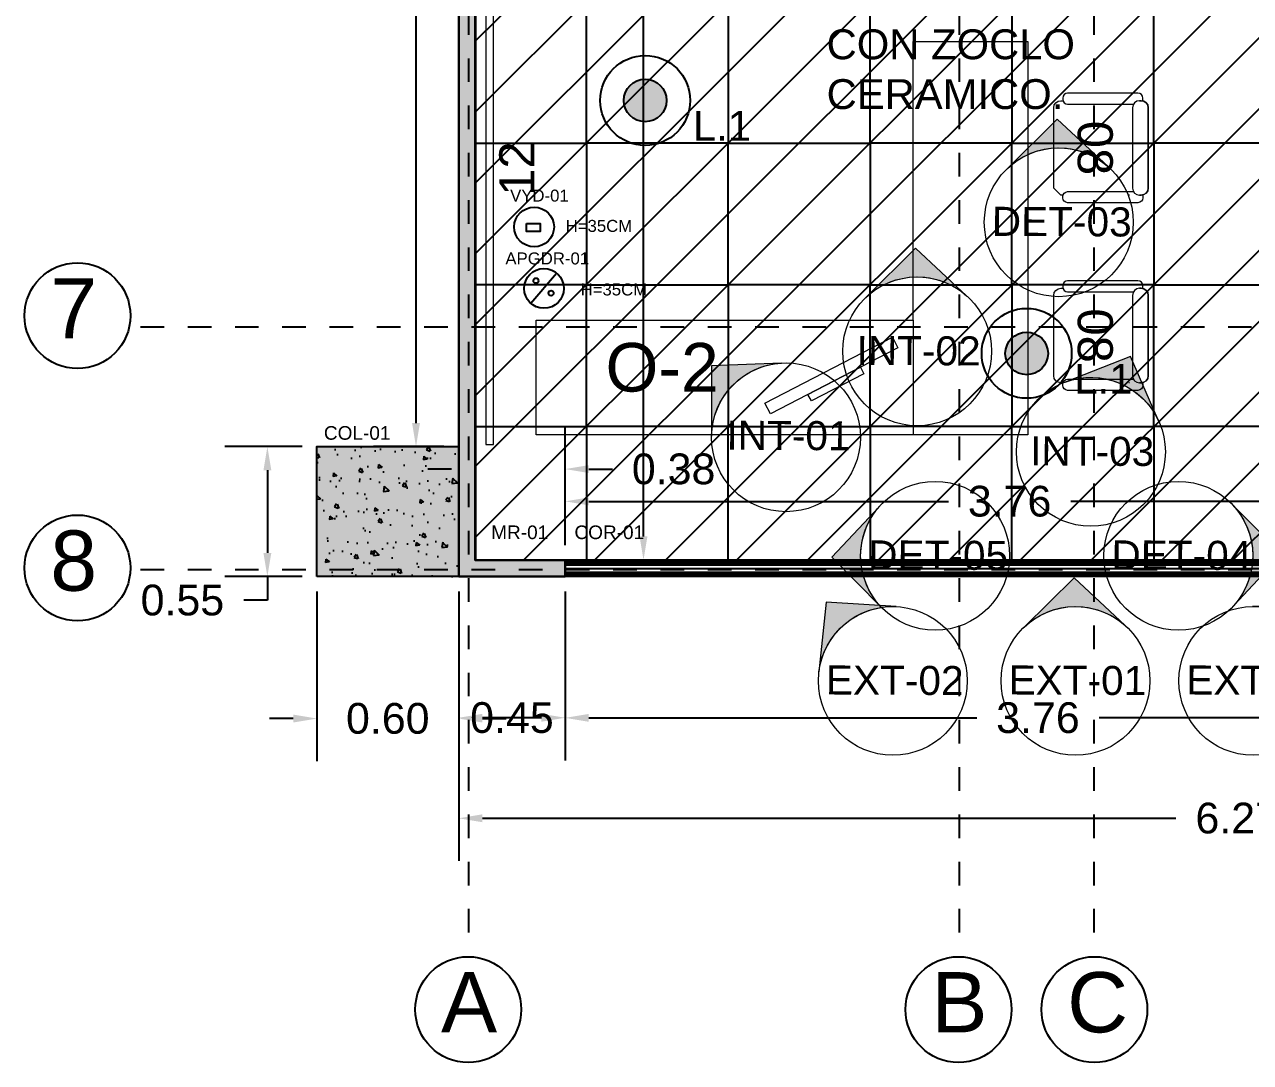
# Model space of a CAD drawing. Header units: millimetres. Extents: x 1966.2 to 2014.6, y 1502.1 to 1522.8.
# Drawn here: x 1993.6 to 1998.78, y 1509.08 to 1513.47 of the extents above; entities that cross this region are included whole.
import ezdxf

# ---------------------------------------------------------------- set-up
doc = ezdxf.new("R2010")
doc.units = ezdxf.units.MM
doc.linetypes.add('ACAD_ISO03W100', pattern=[30, 12, -18])
for name, color, linetype, lineweight in [('COLUMNA', 250, 'Continuous', 25), ('CONTACTOS', 40, 'Continuous', 18), ('CORTINA', 252, 'Continuous', 25), ('LAM-Imagenes', 251, 'Continuous', 18), ('LAM-Imagenes DET', 251, 'Continuous', 18), ('LAM-Imagenes EXT', 251, 'Continuous', 18), ('LUMINARIAS', 3, 'Continuous', 18), ('MUEBLES', 252, 'Continuous', 18), ('MURO TABLAROKA', 253, 'Continuous', 25)]:
    doc.layers.add(name, color=color, linetype=linetype, lineweight=lineweight)
for name, color, linetype in [('COTAS', 252, 'Continuous'), ('EJES', 254, 'ACAD_ISO03W100'), ('MEDIDAS', 252, 'Continuous'), ('PISO 60X60', 1, 'Continuous'), ('TIPO DE MURO', 30, 'Continuous')]:
    doc.layers.add(name, color=color, linetype=linetype)
doc.layers.add('PLAFON LISO', color=4, linetype='Continuous', plot=False)
doc.styles.get("Standard").update_dxf_attribs({"font": 'arial.ttf'})
doc.dimstyles.get("Standard").update_dxf_attribs({"dimtxt": 0.13, "dimasz": 0.1, "dimexe": 0.18, "dimexo": 0.0625, "dimgap": 0.09, "dimtad": 0, "dimtih": 1, "dimtoh": 1, "dimzin": 0, "dimdsep": 46, "dimtxsty": 'Standard', "dimcen": 0.09, "dimadec": 0, "dimazin": 0, "dimtfac": 1, "dimtofl": 0, "dimtmove": 0, "dimatfit": 3, "dimfxl": 1, "dimtolj": 1, "dimtzin": 0, "dimarcsym": 0})

# ---------------------------------------------------------------- blocks, each defined once
blk = doc.blocks.new('*D7')
at = {"layer": 'Defpoints', "color": 0, "lineweight": -3, "transparency": 16777216}
for p in [(1995.433915639791, 1510.898464830361), (2001.703915639791, 1510.898464830361), (1995.433915639791, 1510.115713100835)]:
    blk.add_point(p, dxfattribs=at)
at = {"layer": 'MEDIDAS', "color": 0, "lineweight": -2, "transparency": 16777216}
for p, q in [((1995.433915639791, 1510.835964830361), (1995.433915639791, 1509.935713100835)), ((2001.703915639791, 1510.835964830361), (2001.703915639791, 1509.935713100835)), ((1995.533915639791, 1510.115713100835), (1998.46745213355, 1510.115713100835)), ((2001.603915639791, 1510.115713100835), (1998.985842310903, 1510.115713100835))]:
    blk.add_line(p, q, dxfattribs=at)
at = {"layer": 'MEDIDAS', "color": 0, "lineweight": -3, "transparency": 16777216}
for points in [[(1995.533915639791, 1510.132379767502), (1995.533915639791, 1510.099046434169), (1995.433915639791, 1510.115713100835)], [(2001.603915639791, 1510.132379767502), (2001.603915639791, 1510.099046434169), (2001.703915639791, 1510.115713100835)]]:
    blk.add_solid(points, dxfattribs=at)
at = {"layer": 'MEDIDAS', "color": 0, "lineweight": -3, "transparency": 16777216, "insert": (1998.726647222226, 1510.115713100835), "char_height": 0.13, "attachment_point": 5}
blk.add_mtext('\\A1;6.27', dxfattribs=at)
blk = doc.blocks.new('*D9')
at = {"layer": 'Defpoints', "color": 0, "lineweight": -3, "transparency": 16777216}
for p in [(1995.883915639791, 1511.138464830361), (1999.643915639791, 1511.138464830361), (1995.883915639791, 1510.540632600311)]:
    blk.add_point(p, dxfattribs=at)
at = {"layer": 'MEDIDAS', "color": 0, "lineweight": -2, "transparency": 16777216}
for p, q in [((1995.883915639791, 1511.075964830361), (1995.883915639791, 1510.360632600311)), ((1999.643915639791, 1511.075964830361), (1999.643915639791, 1510.360632600311)), ((1995.983915639791, 1510.540632600311), (1997.625055196592, 1510.540632600311)), ((1999.543915639791, 1510.540632600311), (1998.142558607233, 1510.540632600311))]:
    blk.add_line(p, q, dxfattribs=at)
at = {"layer": 'MEDIDAS', "color": 0, "lineweight": -3, "transparency": 16777216}
for points in [[(1995.983915639791, 1510.557299266977), (1995.983915639791, 1510.523965933644), (1995.883915639791, 1510.540632600311)], [(1999.543915639791, 1510.557299266977), (1999.543915639791, 1510.523965933644), (1999.643915639791, 1510.540632600311)]]:
    blk.add_solid(points, dxfattribs=at)
at = {"layer": 'MEDIDAS', "color": 0, "lineweight": -3, "transparency": 16777216, "insert": (1997.883806901912, 1510.540632600311), "char_height": 0.13, "attachment_point": 5}
blk.add_mtext('\\A1;3.76', dxfattribs=at)
blk = doc.blocks.new('*D10')
at = {"layer": 'Defpoints', "color": 0, "lineweight": -3, "transparency": 16777216}
for p in [(1995.433915639791, 1511.138464830361), (1995.883915639791, 1511.138464830361), (1995.433915639791, 1510.5411189478)]:
    blk.add_point(p, dxfattribs=at)
at = {"layer": 'MEDIDAS', "color": 0, "lineweight": -2, "transparency": 16777216}
for p, q in [((1995.433915639791, 1511.075964830361), (1995.433915639791, 1510.3611189478)), ((1995.883915639791, 1511.075964830361), (1995.883915639791, 1510.3611189478)), ((1995.783915639791, 1510.5411189478), (1995.533915639791, 1510.5411189478))]:
    blk.add_line(p, q, dxfattribs=at)
at = {"layer": 'MEDIDAS', "color": 0, "lineweight": -3, "transparency": 16777216}
for points in [[(1995.533915639791, 1510.557785614467), (1995.533915639791, 1510.524452281134), (1995.433915639791, 1510.5411189478)], [(1995.783915639791, 1510.557785614467), (1995.783915639791, 1510.524452281134), (1995.883915639791, 1510.5411189478)]]:
    blk.add_solid(points, dxfattribs=at)
at = {"layer": 'MEDIDAS', "color": 0, "lineweight": -3, "transparency": 16777216, "insert": (1995.658915639791, 1510.5411189478), "char_height": 0.13, "attachment_point": 5}
blk.add_mtext('\\A1;0.45', dxfattribs=at)
blk = doc.blocks.new('*D11')
at = {"layer": 'Defpoints', "color": 0, "lineweight": -3, "transparency": 16777216}
for p in [(1994.833915639791, 1511.138464830361), (1995.433915639791, 1511.138464830361), (1994.833915639791, 1510.537706430353)]:
    blk.add_point(p, dxfattribs=at)
at = {"layer": 'MEDIDAS', "color": 0, "lineweight": -2, "transparency": 16777216}
for p, q in [((1994.833915639791, 1511.075964830361), (1994.833915639791, 1510.357706430352)), ((1995.433915639791, 1511.075964830361), (1995.433915639791, 1510.357706430352)), ((1994.733915639791, 1510.537706430353), (1994.633915639791, 1510.537706430353)), ((1995.533915639791, 1510.537706430353), (1995.633915639791, 1510.537706430353))]:
    blk.add_line(p, q, dxfattribs=at)
at = {"layer": 'MEDIDAS', "color": 0, "lineweight": -3, "transparency": 16777216}
for points in [[(1994.733915639791, 1510.554373097019), (1994.733915639791, 1510.521039763686), (1994.833915639791, 1510.537706430353)], [(1995.533915639791, 1510.554373097019), (1995.533915639791, 1510.521039763686), (1995.433915639791, 1510.537706430353)]]:
    blk.add_solid(points, dxfattribs=at)
at = {"layer": 'MEDIDAS', "color": 0, "lineweight": -3, "transparency": 16777216, "insert": (1995.133915639791, 1510.537706430353), "char_height": 0.13, "attachment_point": 5}
blk.add_mtext('\\A1;0.60', dxfattribs=at)
blk = doc.blocks.new('*D12')
at = {"layer": 'Defpoints', "color": 0, "lineweight": -3, "transparency": 16777216}
for p in [(1994.833915639791, 1511.688464830361), (1994.624580750108, 1511.138464830361), (1994.833915639791, 1511.138464830361)]:
    blk.add_point(p, dxfattribs=at)
at = {"layer": 'MEDIDAS', "color": 0, "lineweight": -2, "transparency": 16777216}
for p, q in [((1994.771415639791, 1511.688464830361), (1994.444580750108, 1511.688464830361)), ((1994.624580750108, 1511.588464830361), (1994.624580750108, 1511.238464830361)), ((1994.771415639791, 1511.138464830361), (1994.444580750108, 1511.138464830361)), ((1994.624580750108, 1511.138464830361), (1994.624580750108, 1511.038464830361)), ((1994.624580750108, 1511.038464830361), (1994.524580750108, 1511.038464830361))]:
    blk.add_line(p, q, dxfattribs=at)
at = {"layer": 'MEDIDAS', "color": 0, "lineweight": -3, "transparency": 16777216}
for points in [[(1994.607914083442, 1511.588464830361), (1994.641247416775, 1511.588464830361), (1994.624580750108, 1511.688464830361)], [(1994.607914083442, 1511.238464830361), (1994.641247416775, 1511.238464830361), (1994.624580750108, 1511.138464830361)]]:
    blk.add_solid(points, dxfattribs=at)
at = {"layer": 'MEDIDAS', "color": 0, "lineweight": -3, "transparency": 16777216, "insert": (1994.265252646424, 1511.038464830362), "char_height": 0.13, "attachment_point": 5}
blk.add_mtext('\\A1;0.55', dxfattribs=at)
blk = doc.blocks.new('*D13')
at = {"layer": 'Defpoints', "color": 0, "lineweight": -3, "transparency": 16777216}
for p in [(1995.253299334642, 1518.507292569295), (1995.433915639791, 1518.507292569295), (1995.433915639791, 1511.688464830361)]:
    blk.add_point(p, dxfattribs=at)
at = {"layer": 'MEDIDAS', "color": 0, "lineweight": -2, "transparency": 16777216}
for p, q in [((1995.371415639791, 1518.507292569295), (1995.073299334642, 1518.507292569295)), ((1995.253299334642, 1518.407292569295), (1995.253299334642, 1515.252496843023)), ((1995.253299334642, 1511.788464830361), (1995.253299334642, 1514.939747866216)), ((1995.371415639791, 1511.688464830361), (1995.073299334642, 1511.688464830361))]:
    blk.add_line(p, q, dxfattribs=at)
at = {"layer": 'MEDIDAS', "color": 0, "lineweight": -3, "transparency": 16777216}
for points in [[(1995.236632667976, 1518.407292569295), (1995.269966001309, 1518.407292569295), (1995.253299334642, 1518.507292569295)], [(1995.236632667976, 1511.788464830361), (1995.269966001309, 1511.788464830361), (1995.253299334642, 1511.688464830361)]]:
    blk.add_solid(points, dxfattribs=at)
at = {"layer": 'MEDIDAS', "color": 0, "lineweight": -3, "transparency": 16777216, "insert": (1995.253299334642, 1515.09612235462), "char_height": 0.13, "attachment_point": 5}
blk.add_mtext('\\A1;6.82', dxfattribs=at)
blk = doc.blocks.new('PISO')
at = {"layer": 'PISO 60X60', "lineweight": -3}
blk.add_line((1978.129027238857, 1520.263454699706), (1978.129027238857, 1511.208464830361), dxfattribs=at)
for points in [[(1978.129027238857, 1512.97346482463), (1978.597732108295, 1512.97346482463), (1978.597732108295, 1513.57346482463), (1978.129027238857, 1513.57346482463)], [(1978.129027238857, 1512.97346482463), (1978.597732108295, 1512.97346482463), (1978.597732108295, 1512.37346482463), (1978.129027238857, 1512.37346482463)], [(1978.129027238857, 1511.773464824631), (1978.597732108295, 1511.773464824631), (1978.597732108295, 1512.37346482463), (1978.129027238857, 1512.37346482463)], [(1978.129027238857, 1511.773464824631), (1978.597732108295, 1511.773464824631), (1978.597732108295, 1511.208464830361)], [(1979.197732108295, 1511.208464830361), (1979.197732108295, 1511.773464824631), (1978.597732108295, 1511.773464824631), (1978.597732108295, 1511.208464830361)], [(1979.197732108295, 1511.208464830361), (1979.197732108295, 1511.773464824631), (1979.797732108295, 1511.773464824631), (1979.797732108295, 1511.208464830361)], [(1980.397732108295, 1511.208464830361), (1980.397732108295, 1511.773464824631), (1979.797732108295, 1511.773464824631), (1979.797732108295, 1511.208464830361)], [(1980.397732108295, 1511.208464830361), (1980.397732108295, 1511.773464824631), (1980.997732108294, 1511.773464824631), (1980.997732108294, 1511.208464830361)], [(1981.597732108294, 1511.208464830361), (1981.597732108294, 1511.773464824631), (1980.997732108294, 1511.773464824631), (1980.997732108294, 1511.208464830361)]]:
    blk.add_lwpolyline(points, dxfattribs=at)
for points in [[(1978.597732108295, 1513.57346482463), (1979.197732108295, 1513.57346482463), (1979.197732108295, 1512.97346482463), (1978.597732108295, 1512.97346482463)], [(1979.797732108295, 1513.57346482463), (1979.197732108295, 1513.57346482463), (1979.197732108295, 1512.97346482463), (1979.797732108295, 1512.97346482463)], [(1979.797732108295, 1513.57346482463), (1980.397732108295, 1513.57346482463), (1980.397732108295, 1512.97346482463), (1979.797732108295, 1512.97346482463)], [(1980.997732108294, 1513.57346482463), (1980.397732108295, 1513.57346482463), (1980.397732108295, 1512.97346482463), (1980.997732108294, 1512.97346482463)], [(1980.997732108294, 1513.57346482463), (1981.597732108294, 1513.57346482463), (1981.597732108294, 1512.97346482463), (1980.997732108294, 1512.97346482463)], [(1978.597732108295, 1512.37346482463), (1979.197732108295, 1512.37346482463), (1979.197732108295, 1512.97346482463), (1978.597732108295, 1512.97346482463)], [(1979.797732108295, 1512.37346482463), (1979.197732108295, 1512.37346482463), (1979.197732108295, 1512.97346482463), (1979.797732108295, 1512.97346482463)], [(1979.797732108295, 1512.37346482463), (1980.397732108295, 1512.37346482463), (1980.397732108295, 1512.97346482463), (1979.797732108295, 1512.97346482463)], [(1980.997732108294, 1512.37346482463), (1980.397732108295, 1512.37346482463), (1980.397732108295, 1512.97346482463), (1980.997732108294, 1512.97346482463)], [(1980.997732108294, 1512.37346482463), (1981.597732108294, 1512.37346482463), (1981.597732108294, 1512.97346482463), (1980.997732108294, 1512.97346482463)], [(1978.597732108295, 1512.37346482463), (1979.197732108295, 1512.37346482463), (1979.197732108295, 1511.773464824631), (1978.597732108295, 1511.773464824631)], [(1979.797732108295, 1512.37346482463), (1979.197732108295, 1512.37346482463), (1979.197732108295, 1511.773464824631), (1979.797732108295, 1511.773464824631)], [(1979.797732108295, 1512.37346482463), (1980.397732108295, 1512.37346482463), (1980.397732108295, 1511.773464824631), (1979.797732108295, 1511.773464824631)], [(1980.997732108294, 1512.37346482463), (1980.397732108295, 1512.37346482463), (1980.397732108295, 1511.773464824631), (1980.997732108294, 1511.773464824631)], [(1980.997732108294, 1512.37346482463), (1981.597732108294, 1512.37346482463), (1981.597732108294, 1511.773464824631), (1980.997732108294, 1511.773464824631)]]:
    blk.add_lwpolyline(points, close=True, dxfattribs=at)
blk = doc.blocks.new('*D91')
at = {"layer": 'COTAS', "color": 0, "lineweight": -2, "transparency": 16777216}
for p, q in [((1995.566415639791, 1518.503464830362), (1996.395440508244, 1518.503464830362)), ((1996.215440508244, 1518.403464830362), (1996.215440508244, 1515.012383657101)), ((1996.215440508244, 1511.308464830361), (1996.215440508244, 1514.699546003622)), ((1995.566415639791, 1511.208464830361), (1996.395440508244, 1511.208464830361))]:
    blk.add_line(p, q, dxfattribs=at)
at = {"layer": 'COTAS', "color": 0, "lineweight": -3, "transparency": 16777216}
for points in [[(1996.198773841577, 1518.403464830362), (1996.23210717491, 1518.403464830362), (1996.215440508244, 1518.503464830362)], [(1996.198773841577, 1511.308464830361), (1996.23210717491, 1511.308464830361), (1996.215440508244, 1511.208464830361)]]:
    blk.add_solid(points, dxfattribs=at)
at = {"layer": 'Defpoints', "color": 0, "lineweight": -3, "transparency": 16777216}
for p in [(1995.503915639791, 1518.503464830362), (1995.503915639791, 1511.208464830361), (1996.215440508244, 1511.208464830361)]:
    blk.add_point(p, dxfattribs=at)
at = {"layer": 'COTAS', "color": 0, "lineweight": -3, "transparency": 16777216, "insert": (1996.215440508244, 1514.855964830362), "char_height": 0.13, "attachment_point": 5}
blk.add_mtext('\\A1;7.30', dxfattribs=at)
blk = doc.blocks.new('*D92')
at = {"layer": 'COTAS', "color": 0, "lineweight": -2, "transparency": 16777216}
for p, q in [((1995.503915639791, 1511.270964830361), (1995.503915639791, 1511.773477924712)), ((1995.883915639791, 1511.270964830361), (1995.883915639791, 1511.773477924712)), ((1995.403915639791, 1511.593477924712), (1995.303915639791, 1511.593477924712)), ((1995.983915639791, 1511.593477924712), (1996.083915639791, 1511.593477924712))]:
    blk.add_line(p, q, dxfattribs=at)
at = {"layer": 'COTAS', "color": 0, "lineweight": -3, "transparency": 16777216}
for points in [[(1995.403915639791, 1511.610144591378), (1995.403915639791, 1511.576811258045), (1995.503915639791, 1511.593477924712)], [(1995.983915639791, 1511.610144591378), (1995.983915639791, 1511.576811258045), (1995.883915639791, 1511.593477924712)]]:
    blk.add_solid(points, dxfattribs=at)
at = {"layer": 'Defpoints', "color": 0, "lineweight": -3, "transparency": 16777216}
for p in [(1995.883915639791, 1511.593477924712), (1995.503915639791, 1511.208464830361), (1995.883915639791, 1511.208464830361)]:
    blk.add_point(p, dxfattribs=at)
at = {"layer": 'COTAS', "color": 0, "lineweight": -3, "transparency": 16777216, "insert": (1996.342889036789, 1511.593477924712), "char_height": 0.13, "attachment_point": 5}
blk.add_mtext('\\A1;0.38', dxfattribs=at)
blk = doc.blocks.new('*D93')
at = {"layer": 'COTAS', "color": 0, "lineweight": -2, "transparency": 16777216}
for p, q in [((1995.883915639791, 1511.270964830361), (1995.883915639791, 1511.636811267248)), ((1999.643915639791, 1511.270964830361), (1999.643915639791, 1511.636811267248)), ((1995.983915639791, 1511.456811267248), (1997.50516393447, 1511.456811267248)), ((1999.543915639791, 1511.456811267248), (1998.022667345111, 1511.456811267248))]:
    blk.add_line(p, q, dxfattribs=at)
at = {"layer": 'COTAS', "color": 0, "lineweight": -3, "transparency": 16777216}
for points in [[(1995.983915639791, 1511.473477933914), (1995.983915639791, 1511.440144600581), (1995.883915639791, 1511.456811267248)], [(1999.543915639791, 1511.473477933914), (1999.543915639791, 1511.440144600581), (1999.643915639791, 1511.456811267248)]]:
    blk.add_solid(points, dxfattribs=at)
at = {"layer": 'Defpoints', "color": 0, "lineweight": -3, "transparency": 16777216}
for p in [(1999.643915639791, 1511.456811267248), (1995.883915639791, 1511.208464830361), (1999.643915639791, 1511.208464830361)]:
    blk.add_point(p, dxfattribs=at)
at = {"layer": 'COTAS', "color": 0, "lineweight": -3, "transparency": 16777216, "insert": (1997.763915639791, 1511.456811267248), "char_height": 0.13, "attachment_point": 5}
blk.add_mtext('\\A1;3.76', dxfattribs=at)
blk = doc.blocks.new('IMAGEN')
at = {"layer": 'LAM-Imagenes EXT'}
h = blk.add_hatch(color=256, dxfattribs=at)
h.dxf.hatch_style = 1
edge = h.paths.add_edge_path()
edge.add_line((0.08622018398837383, -0.07990433021105581), (0.1631443750390957, -5.329070518200751e-15))
edge.add_line((0.1631443750390957, -5.329070518200751e-15), (0.08622018398863673, 0.07990433021077159))
edge.add_arc((-8.479328350574633e-15, -2.679463893660026e-16), 0.1175526355020078, -42.82273215379752, 42.822732153609024, ccw=False)
blk.add_lwpolyline([(0.08622018398837383, -0.07990433021105581), (0.1631443750390957, -5.329070518200751e-15), (0.08622018398863673, 0.07990433021077159, -0.3921245748608314), (0.08622018398837383, -0.07990433021105581, 42.03721698194761)], format="xyb", dxfattribs=at)
blk.add_circle((0, 0), 0.1175526355020011, dxfattribs=at)
blk = doc.blocks.new('INT')
at = {"layer": 'LAM-Imagenes'}
h = blk.add_hatch(color=256, dxfattribs=at)
h.dxf.hatch_style = 1
edge = h.paths.add_edge_path()
edge.add_line((0.3330316516205585, 0.3699499796452983), (-0.009994534535735511, 0.6907506906402432))
edge.add_line((-0.009994534535735511, 0.6907506906402432), (-0.3435956763532886, 0.3601597973290609))
edge.add_arc((-8.286513836219811e-14, 8.892886427247504e-14), 0.4977680869849563, 48.00622784282649, 133.6516921502329, ccw=False)
blk.add_lwpolyline([(0.3330316516205585, 0.3699499796452983), (-0.009994534535735511, 0.6907506906402432), (-0.3435956763532886, 0.3601597973290609, -0.3921245748608314), (0.3330316516205585, 0.3699499796452983, 42.03721698194761)], format="xyb", dxfattribs=at)
blk.add_circle((0, 0), 0.4977680869850283, dxfattribs=at)
blk = doc.blocks.new('DET')
at = {"layer": 'LAM-Imagenes DET'}
h = blk.add_hatch(color=256, dxfattribs=at)
h.dxf.hatch_style = 1
edge = h.paths.add_edge_path()
edge.add_line((0.2106787348693615, 0.2340335919943755), (-0.006322629940314073, 0.4369749268757914))
edge.add_line((-0.006322629940314073, 0.4369749268757914), (-0.2173616292877796, 0.2278402370550339))
edge.add_arc((1.409549560404955e-14, 2.481348460037225e-14), 0.3148924443487442, 48.006227842825126, 133.6516921502316, ccw=False)
blk.add_lwpolyline([(0.2106787348693615, 0.2340335919943755), (-0.006322629940314073, 0.4369749268757914), (-0.2173616292877796, 0.2278402370550339, -0.3921245748608314), (0.2106787348693615, 0.2340335919943755, 42.03721698194761)], format="xyb", dxfattribs=at)
blk.add_circle((0, 0), 0.314892444348787, dxfattribs=at)

msp = doc.modelspace()

# ---------------------------------------------------------------- hatches: boundary and pattern name
at = {"layer": 'COLUMNA'}
h = msp.add_hatch(dxfattribs=at)
h.set_pattern_fill('AR-CONC', color=256, scale=0.03, angle=-90.00000000000001)
h.set_pattern_definition([(320, (476.3704508094299, 3513.062380470153), (-0.4781725661670936, -5.46554006988012), [0.5715, -6.2865]), (265, (476.3704508094299, 3513.062380470153), (5.731705357171054, 1.057302642749079), [0.4572, -5.0292175251]), (10.45144469999997, (476.33060320443, 3512.606920260152), (5.253532557365852, -4.408237412710599), [0.4857002639999998, -5.342707337999998]), (316.1842, (477.8944508094299, 3513.062380470153), (-1.261269837981816, -8.132371226763897), [0.8572499999999997, -9.429749999999995]), (6.635557609999952, (477.78934580943, 3512.384683470153), (7.422783737931645, -7.122124021545091), [0.7285506941999997, -8.014068244799997]), (261.18415117, (477.8944508094299, 3513.062380470153), (7.422783737565978, -7.122124021949312), [0.6857990120999999, -7.5437919576]), (291, (477.5134508094299, 3512.300380470152), (-3.067955945612629, -4.548431738073973), [0.5715, -6.2865]), (236, (477.5134508094299, 3512.300380470152), (5.525638983669578, -1.854060850429413), [0.4571999999999999, -5.029199999999999]), (341.4514449999999, (477.25778781243, 3511.921344492152), (2.457683066577156, -6.402492578361485), [0.4857002639999999, -5.342698127999999]), (307.5, (476.3704508094299, 3513.062380470153), (2.536651166194593, -0.09265809751775497), [0, -4.96824, 0, -5.1054, 0, -5.04825]), (277.5, (476.3704508094299, 3513.062380470153), (3.005417244543585, -2.004589875309173), [0, -2.910839999999999, 0, -4.853939999999999, 0, -1.92405]), (237.5, (476.3704508094299, 3514.761640470152), (-0.1718623197802041, -4.067717855006141), [0, -1.905, 0, -5.9436, 0, -7.886699999999999]), (227.5, (476.3704508094299, 3515.523640470153), (0.7627947309999901, -4.443875441580541), [0, -2.4765, 0, -3.94716, 0, -5.6007])])
h.paths.add_polyline_path([(1994.833915639791, 1511.138464830361), (1994.833915639791, 1511.688464830361), (1995.433915639791, 1511.688464830361), (1995.433915639791, 1511.138464830361)])
h = msp.add_hatch(dxfattribs=at)
h.set_pattern_fill('AR-CONC', color=256, scale=0.001, angle=-90.00000000000001)
h.set_pattern_definition([(320, (476.3704508094299, 3513.062380470153), (-0.01593908553890312, -0.182184668996004), [0.01905, -0.20955]), (265, (476.3704508094299, 3513.062380470153), (0.1910568452390352, 0.03524342142496931), [0.01524, -0.16764058417]), (10.45144469999997, (476.3691225559299, 3513.047198463152), (0.1751177519121951, -0.1469412470903533), [0.01619000879999999, -0.1780902445999999]), (316.1842, (476.4212508094299, 3513.062380470153), (-0.0420423279327272, -0.2710790408921299), [0.02857499999999999, -0.3143249999999999]), (6.635557609999952, (476.41774730943, 3513.039790570152), (0.2474261245977215, -0.2374041340515031), [0.02428502313999999, -0.2671356081599999]), (261.18415117, (476.4212508094299, 3513.062380470153), (0.2474261245855326, -0.2374041340649771), [0.02285996707, -0.25145973192]), (291, (476.4085508094299, 3513.036980470152), (-0.1022651981870876, -0.1516143912691325), [0.01905, -0.20955]), (236, (476.4085508094299, 3513.036980470152), (0.1841879661223193, -0.06180202834764711), [0.01524, -0.16764]), (341.4514449999999, (476.4000287095299, 3513.024345937552), (0.0819227688859052, -0.2134164192787162), [0.0161900088, -0.1780899376]), (307.5, (476.3704508094299, 3513.062380470153), (0.0845550388731531, -0.003088603250591832), [0, -0.165608, 0, -0.17018, 0, -0.168275]), (277.5, (476.3704508094299, 3513.062380470153), (0.1001805748181195, -0.06681966251030576), [0, -0.09702799999999998, 0, -0.161798, 0, -0.064135]), (237.5, (476.3704508094299, 3513.119022470152), (-0.005728743992673469, -0.1355905951668714), [0, -0.0635, 0, -0.19812, 0, -0.26289]), (227.5, (476.3704508094299, 3513.144422470153), (0.025426491033333, -0.148129181386018), [0, -0.08255, 0, -0.131572, 0, -0.18669])])
h.paths.add_polyline_path([(1994.833915639791, 1511.138464830361), (1994.833915639791, 1511.688464830361), (1995.433915639791, 1511.688464830361), (1995.433915639791, 1511.138464830361)])
at = {"layer": 'CORTINA', "ltscale": 0.07}
h = msp.add_hatch(dxfattribs=at)
h.set_pattern_fill('CLAY', color=256, scale=0.01)
h.set_pattern_definition([(0, (0, 0), (0, 0.047625), []), (0, (0, 0.0079375), (0, 0.047625), []), (0, (0, 0.015875), (0, 0.047625), []), (0, (0, 0.03175), (0, 0.047625), [0.047625, -0.03175])])
h.paths.add_polyline_path([(1995.883915639791, 1511.208464830361), (1999.643915639791, 1511.208464830361), (1999.643915639791, 1511.138464830361), (1995.883915639791, 1511.138464830361)])
at = {"layer": 'CORTINA'}
h = msp.add_hatch(dxfattribs=at)
h.set_pattern_fill('LINE', color=256, scale=0.01)
h.set_pattern_definition([(0, (0, 0), (0, 0.03175), [])])
h.paths.add_polyline_path([(1995.883915639791, 1511.208464830361), (1999.643915639791, 1511.208464830361), (1999.643915639791, 1511.138464830361), (1995.883915639791, 1511.138464830361)])
at = {"layer": 'LUMINARIAS', "lineweight": -3}
h = msp.add_hatch(color=256, dxfattribs=at)
h.dxf.hatch_style = 1
edge = h.paths.add_edge_path()
edge.add_arc((1996.222623632253, 1513.153643453709), 0.09024522743683352, 0, 360)
h = msp.add_hatch(color=256, dxfattribs=at)
h.dxf.hatch_style = 1
edge = h.paths.add_edge_path()
edge.add_arc((1997.836081481687, 1512.083182159083), 0.09024522743683352, 0, 360)
at = {"layer": 'MURO TABLAROKA'}
h = msp.add_hatch(color=256, dxfattribs=at)
h.dxf.hatch_style = 1
h.paths.add_polyline_path([(1995.433915639791, 1511.138464830361), (1995.433915639791, 1521.443464830361), (1995.503915639791, 1521.443464830361), (1995.503915639791, 1511.208464830361), (1995.883915639791, 1511.208464830361), (1995.883915639791, 1511.138464830361)])
at = {"layer": 'PLAFON LISO', "lineweight": -3}
h = msp.add_hatch(dxfattribs=at)
h.set_pattern_fill('JIS_WOOD', color=256, scale=0.3)
h.set_pattern_definition([(45, (0, 0), (-0.1499999997482953, 0.1499999997482953), [])])
h.paths.add_polyline_path([(1999.582271191714, 1511.208464830361), (1995.503915639791, 1511.208464830361), (1995.503915639791, 1518.503464830362), (1995.543915639791, 1518.503464830362), (1995.543915639791, 1518.583711971854), (1995.503915639791, 1518.583724645777), (1995.503915639791, 1520.263454699706), (1997.533915639792, 1520.263454699706), (1997.533915639791, 1518.583464830362), (1996.323915639791, 1518.583464830362), (1996.323915639791, 1518.503464830362), (1996.363915639791, 1518.503464830362), (1996.363915639791, 1518.513464830362), (1997.533915639791, 1518.513464830362), (1997.533915639791, 1518.363464830362), (1998.133915639791, 1518.363464830362), (1998.133915639791, 1518.933464830362), (1997.583915639791, 1518.933464830362), (1997.583915639791, 1520.333464830362), (1995.503915639791, 1520.333454699705), (1995.503915639791, 1521.373464830361), (1997.513924743464, 1521.373464830361), (1997.513924743464, 1521.254413738804), (1997.58391408739, 1521.254413738804), (1997.583915639791, 1521.373464830361), (2001.372620509224, 1521.373464830361), (2001.373915639791, 1518.533464830362), (2001.273915639791, 1518.533464830362), (2001.273915639791, 1518.473464830362), (2001.303915639791, 1518.473464830362), (2001.303915639791, 1518.463464830362), (2000.463915639791, 1518.463464830362), (2000.463915639791, 1518.473464830362), (2000.493915639791, 1518.473464830362), (2000.493915639791, 1518.533464830362), (1999.583915639791, 1518.533464830362), (1999.583915639791, 1519.053464830362), (1999.513915639791, 1519.053464830362), (1999.513915639791, 1518.933464830362), (1998.983915639791, 1518.933464830362), (1998.983915639791, 1518.363464830362), (1999.583892973381, 1518.363464830362)])
at = {"layer": 'TIPO DE MURO', "lineweight": -3, "true_color": 0x139b48}
h = msp.add_hatch(color=114, dxfattribs=at)
h.dxf.hatch_style = 1
h.paths.add_polyline_path([(1995.433915639791, 1511.138464830361), (1995.433915639791, 1521.443464830361), (1995.503915639791, 1521.443464830361), (1995.503915639791, 1511.208464830361), (1995.883915639791, 1511.208464830361), (1995.883915639791, 1511.138464830361)])
h.paths.add_polyline_path([(2001.443915639791, 1521.443464830361), (1995.503915639791, 1521.443464830361), (1995.503915639791, 1521.373464830361), (2001.443915639791, 1521.373464830361)])
h.paths.add_polyline_path([(1995.503915639791, 1520.263454699706), (1997.503915639791, 1520.263454699706), (1997.533915639792, 1520.263454699706), (1997.533915639791, 1518.583464830362), (1997.603915639791, 1518.583464830362), (1997.603915639791, 1518.433464830362), (1998.063915639791, 1518.433464830362), (1998.063915639792, 1518.663464830362), (1998.133915639791, 1518.663464830362), (1998.133915639791, 1518.933464830362), (1997.583915639791, 1518.933464830362), (1997.583915639791, 1520.333464830362), (1997.513915639792, 1520.333464830362), (1995.513915639792, 1520.333464830362), (1995.503915639791, 1520.333454699705)])
h.paths.add_polyline_path([(1999.513915639791, 1519.053464830362), (1999.513915639791, 1518.933464830362), (1998.983915639791, 1518.933464830362), (1998.983915639791, 1518.663464830362), (1999.053915639791, 1518.663464830362), (1999.053915639791, 1518.433464830362), (1999.513915639791, 1518.433464830362), (1999.513915639791, 1518.533464830362), (1999.583915639791, 1518.533464830362), (1999.583915639791, 1519.053464830362)])
h.paths.add_polyline_path([(2000.463915639791, 1518.463464830362), (2000.463915639791, 1518.473464830362), (2000.493915639791, 1518.473464830362), (2000.493915639791, 1518.483464830362), (2000.493915639791, 1518.523464830362), (2000.463915639791, 1518.523464830362), (2000.463915639791, 1518.533464830362), (1999.583915639791, 1518.533464830362), (1999.513915639791, 1518.533464830362), (1999.513915639791, 1518.463464830362), (1999.513915639791, 1518.433464830362), (1999.053915639791, 1518.433464830362), (1999.053915639791, 1518.593464830362), (1999.053915639791, 1518.663464830362), (1998.983915639791, 1518.663464830362), (1998.983915639791, 1518.593464830362), (1998.983915639791, 1518.363464830362), (1999.583915639791, 1518.363464830362), (1999.583915639791, 1518.463464830362)])
h.paths.add_polyline_path([(2001.373915639791, 1519.063464830361), (2001.372620509224, 1521.373464830361), (2001.443915639791, 1521.373464830361), (2001.443915639791, 1519.063464830361)])
h.paths.add_polyline_path([(1999.643915639791, 1511.138464830361), (1999.643915639791, 1511.208464830361), (2001.373915639791, 1511.208464830361), (2001.373915639791, 1512.088464830361), (2001.443915639791, 1512.088464830361), (2001.443915639791, 1511.138464830361)])
h.paths.add_polyline_path([(1998.063915639792, 1518.663464830362), (1998.063915639791, 1518.593464830362), (1998.063915639791, 1518.433464830362), (1997.603915639791, 1518.433464830362), (1997.603915639791, 1518.513464830362), (1997.603915639791, 1518.583464830362), (1997.533915639791, 1518.583464830362), (1996.363915639791, 1518.583464830362), (1996.323915639791, 1518.583464830362), (1996.323915639791, 1518.513464830362), (1996.323915639791, 1518.503464830362), (1996.363915639791, 1518.503464830362), (1996.363915639791, 1518.513464830362), (1997.533915639791, 1518.513464830362), (1997.533915639791, 1518.363464830362), (1998.133915639791, 1518.363464830362), (1998.133915639791, 1518.593464830362), (1998.133915639791, 1518.663464830362)])
h.paths.add_polyline_path([(1997.583915639791, 1521.323464830361), (1997.513915639792, 1521.323464830361), (1997.513924743464, 1521.373464830361), (1997.583915639791, 1521.373464830361)])
at = {"layer": 'TIPO DE MURO', "lineweight": -3, "true_color": 0x2776bb}
h = msp.add_hatch(color=152, dxfattribs=at)
h.dxf.hatch_style = 1
h.paths.add_polyline_path([(2001.923915639791, 1518.463464830362), (2001.373915639791, 1518.463464830362), (2001.373915639791, 1519.063464830361), (2001.923915639791, 1519.063464830361)])
h.paths.add_polyline_path([(1999.743915639791, 1515.208464830361), (2000.543915639791, 1515.208464830361), (2000.543915639791, 1516.008464830361), (1999.743915639791, 1516.008464830361)])
h.paths.add_polyline_path([(1994.833915639791, 1511.138464830361), (1994.833915639791, 1511.688464830361), (1995.433915639791, 1511.688464830361), (1995.433915639791, 1511.138464830361)])
h.paths.add_polyline_path([(2000.543915639791, 1511.208464830361), (2000.543915639791, 1512.208464830361), (1999.743915639791, 1512.208464830361), (1999.743915639791, 1511.208464830361)])
h.paths.add_polyline_path([(2001.243915639791, 1511.418464830361), (2001.343915639791, 1511.418464830361), (2001.343915639791, 1511.518464830361), (2001.243915639791, 1511.518464830361)])

# ---------------------------------------------------------------- linework, layer by layer
at = {"layer": 'COLUMNA'}
msp.add_lwpolyline([(1994.833915639791, 1511.138464830361), (1994.833915639791, 1511.688464830361), (1995.433915639791, 1511.688464830361), (1995.433915639791, 1511.138464830361)], close=True, dxfattribs=at)
at = {"layer": 'CONTACTOS', "lineweight": -3}
msp.add_line((1995.738334833109, 1512.295690399823), (1995.848158484757, 1512.422734989372), dxfattribs=at)
at = {"layer": 'CONTACTOS', "color": 6, "lineweight": -3}
msp.add_lwpolyline([(1995.721014329884, 1512.632589368818), (1995.778507139052, 1512.632589368818), (1995.778507139052, 1512.599395879969), (1995.721014329884, 1512.599395879969)], close=True, dxfattribs=at)
msp.add_circle((1995.752878039864, 1512.618024801659), 0.08405249432331706, dxfattribs=at)
at = {"layer": 'CONTACTOS', "lineweight": -3}
for centre, radius in [((1995.794513925813, 1512.358027315193), 0.08405249432331706), ((1995.760570067213, 1512.39078040549), 0.01092187035055596), ((1995.824464941282, 1512.338035094234), 0.01092187035055596)]:
    msp.add_circle(centre, radius, dxfattribs=at)
at = {"layer": 'CORTINA', "ltscale": 0.07}
msp.add_lwpolyline([(1995.883915639791, 1511.208464830361), (1999.643915639791, 1511.208464830361), (1999.643915639791, 1511.138464830361), (1995.883915639791, 1511.138464830361)], close=True, dxfattribs=at)
at = {"layer": 'EJES', "lineweight": -3, "ltscale": 0.005}
for p, q in [((1995.475845971382, 1522.331785535989), (1995.475845971381, 1509.529939103548)), ((1997.551003592166, 1522.331785535989), (1997.551003592166, 1509.529939103548)), ((1998.119830467409, 1522.331785535989), (1998.119830467409, 1509.529939103548)), ((1994.087714214337, 1512.194898656722), (2003.521642351792, 1512.194898656722)), ((1994.087714214337, 1511.168569915295), (2003.521642351792, 1511.168569915295))]:
    msp.add_line(p, q, dxfattribs=at)
at = {"layer": 'EJES', "lineweight": -3}
for centre in [(1993.821325485186, 1512.242654585304), (1993.821325485186, 1511.175020069048), (1995.474029845214, 1509.306048990231), (1997.547779034621, 1509.306048990231), (1998.122518777902, 1509.306048990231)]:
    msp.add_circle(centre, 0.2238974791180226, dxfattribs=at)
at = {"layer": 'LUMINARIAS', "lineweight": -3}
for centre, radius in [((1996.222623632253, 1513.153643453709), 0.1902452274367426), ((1996.222623632253, 1513.153643453709), 0.09024522743683352), ((1997.836081481687, 1512.083182159083), 0.1902452274367426), ((1997.836081481687, 1512.083182159083), 0.09024522743683352)]:
    msp.add_circle(centre, radius, dxfattribs=at)
at = {"layer": 'MUEBLES'}
for points in [[(1995.548280699449, 1511.698062990991), (1995.581705773484, 1511.698062990991), (1995.581705773484, 1514.098062990991), (1995.548280699449, 1514.098062990991)], [(1996.729008694423, 1511.872228244001), (1997.267978404602, 1512.151919296833), (1997.291379362503, 1512.106825228323), (1996.752409652325, 1511.827134175491)], [(1996.91117635652, 1511.909524012642), (1997.132612658308, 1512.024435391171), (1997.146853205415, 1511.996993599704), (1996.925416903627, 1511.882082221174)]]:
    msp.add_lwpolyline(points, close=True, dxfattribs=at)
for points in [[(1997.355939683259, 1512.224160450792), (1997.355939683259, 1513.402913101903), (1997.841308421952, 1513.402913101903), (1997.841308421952, 1511.7387917121), (1995.761156684698, 1511.7387917121), (1995.761156684698, 1512.224160450792), (1997.355939683259, 1512.224160450792), (1997.355939683259, 1511.7387917121)], [(1998.270435711858, 1512.752636327458), (1998.268575974662, 1512.752636327458)], [(1998.270435711858, 1511.958600366638), (1998.268575974662, 1511.958600366638)]]:
    msp.add_lwpolyline(points, dxfattribs=at)
for points in [[(1998.326340453223, 1513.152041674679, 0.07987186553671613), (1998.327402699585, 1513.15864894332), (1998.327402699585, 1513.163406626851, 0.4142135623754645), (1998.306322671518, 1513.184486654918), (1998.0094646331, 1513.184486654918, 0.4142135623730124), (1997.988384605033, 1513.163406626851), (1997.988384605033, 1513.15864894332, 0.4142135623731518), (1998.0094646331, 1513.137568915253), (1998.287606468535, 1513.137568915253)], [(1997.989260276298, 1512.752636327458), (1997.980396922519, 1512.752636327458), (1997.950396922519, 1512.782636327458), (1997.950396922519, 1513.122636327458, -0.414213562373095), (1997.980396922519, 1513.152636327458), (1997.989260276298, 1513.152636327458)], [(1998.313626034668, 1513.152636327458), (1998.320396922519, 1513.152636327458, -0.414213562373095), (1998.350396922519, 1513.122636327458), (1998.350396922519, 1512.782636327458, -0.414213562373095), (1998.320396922519, 1512.752636327458), (1998.313626034668, 1512.752636327458)], [(1998.326340453223, 1512.753230980237, -0.07987186553671613), (1998.327402699585, 1512.746623711596), (1998.327402699585, 1512.741866028065, -0.4142135623754645), (1998.306322671518, 1512.720785999998), (1998.0094646331, 1512.720785999998, -0.4142135623730124), (1997.988384605033, 1512.741866028065), (1997.988384605033, 1512.746623711596, -0.4142135623731518), (1998.0094646331, 1512.767703739663), (1998.287606468535, 1512.767703739663)], [(1997.989260276298, 1511.958600366638), (1997.980396922519, 1511.958600366638, -0.414213562373095), (1997.950396922519, 1511.988600366638), (1997.950396922519, 1512.328600366638, -0.414213562373095), (1997.980396922519, 1512.358600366638), (1997.989260276298, 1512.358600366638)], [(1998.326340453223, 1512.358005713859, 0.07987186553671613), (1998.327402699585, 1512.3646129825), (1998.327402699585, 1512.369370666031, 0.4142135623754645), (1998.306322671518, 1512.390450694098), (1998.0094646331, 1512.390450694098, 0.4142135623730124), (1997.988384605033, 1512.369370666031), (1997.988384605033, 1512.364612982499, 0.4142135623731518), (1998.0094646331, 1512.343532954433), (1998.287606468535, 1512.343532954433)], [(1998.313626034668, 1512.358600366638), (1998.320396922519, 1512.358600366638, -0.414213562373095), (1998.350396922519, 1512.328600366638), (1998.350396922519, 1511.988600366638, -0.414213562373095), (1998.320396922519, 1511.958600366638), (1998.313626034668, 1511.958600366638)], [(1998.326340453223, 1511.959195019417, -0.07987186553671613), (1998.327402699585, 1511.952587750776), (1998.327402699585, 1511.947830067245, -0.4142135623754645), (1998.306322671518, 1511.926750039178), (1998.0094646331, 1511.926750039178, -0.4142135623730124), (1997.988384605033, 1511.947830067245), (1997.988384605033, 1511.952587750776, -0.4142135623731518), (1998.0094646331, 1511.973667778843), (1998.287606468535, 1511.973667778843)]]:
    msp.add_lwpolyline(points, format="xyb", dxfattribs=at)
for points in [[(1998.313626034668, 1512.752636327458), (1998.320396922519, 1512.752636327458, 0.4142135623730516), (1998.350396922519, 1512.782636327458), (1998.350396922519, 1513.122636327458, 0.4142135623730124), (1998.320396922519, 1513.152636327458), (1998.313626034668, 1513.152636327458, 0.4142135623731518), (1998.283626034668, 1513.122636327458), (1998.283626034668, 1512.782636327458, 0.414213562373095)], [(1998.313626034668, 1511.958600366638), (1998.320396922519, 1511.958600366638, 0.4142135623730516), (1998.350396922519, 1511.988600366638), (1998.350396922519, 1512.328600366638, 0.4142135623730124), (1998.320396922519, 1512.358600366638), (1998.313626034668, 1512.358600366638, 0.4142135623731518), (1998.283626034668, 1512.328600366638), (1998.283626034668, 1511.988600366638, 0.414213562373095)]]:
    msp.add_lwpolyline(points, format="xyb", close=True, dxfattribs=at)
at = {"layer": 'MURO TABLAROKA'}
msp.add_line((1995.883915639791, 1511.208464830361), (1995.883915639791, 1511.138464830361), dxfattribs=at)
msp.add_lwpolyline([(1995.433915639791, 1511.138464830361), (1995.433915639791, 1521.443464830361), (1995.503915639791, 1521.443464830361), (1995.503915639791, 1511.208464830361), (1995.883915639791, 1511.208464830361), (1995.883915639791, 1511.138464830361)], close=True, dxfattribs=at)
at = {"layer": 'MURO TABLAROKA', "color": 7}
msp.add_lwpolyline([(1995.433915639791, 1521.443464830361), (1995.433915639791, 1511.138464830361), (1995.883915639791, 1511.138464830361), (1995.883915639791, 1511.208464830361), (1995.503915639791, 1511.208464830361), (1995.503915639791, 1518.503464830362)], dxfattribs=at)
at = {"layer": 'PLAFON LISO', "lineweight": -3}
msp.add_lwpolyline([(1999.583915639791, 1518.363464830362), (1999.582271191714, 1511.208464830361), (1995.503915639791, 1511.208464830361), (1995.503915639791, 1518.503464830362)], dxfattribs=at)

# ---------------------------------------------------------------- block references
at = {"layer": 'LAM-Imagenes', "lineweight": -3, "xscale": 0.6326087440761999, "yscale": 0.6326087440761999, "zscale": 0.6326087440761999}
msp.add_blockref('INT', (1997.372834800768, 1512.091881234601), dxfattribs=at)
for p, rotation in [((1996.818172935295, 1511.727991807677), 45.36599302059295), ((1998.107747951221, 1511.666503748259), 336.5752724620556)]:
    msp.add_blockref('INT', p, dxfattribs=dict(at, rotation=rotation))
at = {"layer": 'LAM-Imagenes DET', "lineweight": -3}
msp.add_blockref('DET', (1997.971737587327, 1512.637960565195), dxfattribs=at)
for p, rotation in [((1997.448825539701, 1511.226423328986), 90), ((1998.477786418478, 1511.226423328986), 270)]:
    msp.add_blockref('DET', p, dxfattribs=dict(at, rotation=rotation))
at = {"layer": 'LAM-Imagenes EXT', "xscale": 2.678735725524644, "yscale": 2.678735725524644, "zscale": 2.678735725524644}
for p, rotation in [((1997.270002578239, 1510.696979029685), 130.2612670223095), ((1998.794536489225, 1510.696979029685), 47.71541836944272), ((1998.042683052638, 1510.696979029685), 90.8289599966308)]:
    msp.add_blockref('IMAGEN', p, dxfattribs=dict(at, rotation=rotation))
at = {"layer": 'PISO 60X60', "lineweight": -3}
msp.add_blockref('PISO', (17.37618353149696, 0), dxfattribs=at)

# ---------------------------------------------------------------- texts
at = {"layer": 'CONTACTOS', "color": 7}
for s, p in [('VYD-01', (1995.651334414738, 1512.725491238438)), ('H=35CM', (1995.886280943058, 1512.597320954033)), ('APGDR-01', (1995.631319015531, 1512.459552835225)), ('H=35CM', (1995.949459558873, 1512.328298995376))]:
    msp.add_text(s, height=0.05069495863470844, dxfattribs=at).set_placement(p)
at = {"layer": 'EJES', "color": 31}
for s, p in [('7', (1993.70623999054, 1512.146214003807)), ('8', (1993.70623999054, 1511.07857948755)), ('A', (1995.358944350568, 1509.209608408734)), ('B', (1997.432693539976, 1509.209608408734)), ('C', (1998.007433283256, 1509.209608408734))]:
    msp.add_text(s, height=0.2550590469158666, dxfattribs=at).set_placement(p)
at = {"layer": 'LAM-Imagenes', "color": 5, "char_height": 0.1229586672611316, "attachment_point": 1, "rotation": 359.71189287628926}
for s, insert in [('\\pi0.026942;INT-02', (1997.090048017543, 1512.15755740498)), ('\\pi0.038181;INT-01', (1996.528428989321, 1511.79862228029)), ('\\pi0.026313;INT-03', (1997.824961167996, 1511.732179918639))]:
    msp.add_mtext_dynamic_manual_height_columns(s, width=0.5537699068574906, gutter_width=12.5, heights=[0], dxfattribs=dict(at, insert=insert))
at = {"layer": 'LAM-Imagenes DET', "color": 5, "char_height": 0.1229586672611221, "attachment_point": 1, "rotation": 359.71189287628926}
for s, insert in [('DET-03', (1997.688950804102, 1512.703636735574)), ('DET-05', (1997.166038756476, 1511.292099499365)), ('DET-04', (1998.194999635253, 1511.292099499365))]:
    msp.add_mtext_dynamic_manual_height_columns(s, width=0.9235994632417519, gutter_width=12.5, heights=[0], dxfattribs=dict(at, insert=insert))
at = {"layer": 'LAM-Imagenes EXT', "color": 5, "char_height": 0.1229586672611221, "attachment_point": 1, "rotation": 359.71189287628926}
for s, insert in [('EXT-02', (1996.987215795014, 1510.762655200064)), ('EXT-01', (1997.759896269414, 1510.762655200064)), ('EXT-03', (1998.511749706, 1510.762655200064))]:
    msp.add_mtext_dynamic_manual_height_columns(s, width=0.9235994632417519, gutter_width=12.5, heights=[0], dxfattribs=dict(at, insert=insert))
at = {"layer": 'LUMINARIAS', "color": 10}
for p in [(1996.424422519292, 1512.982789587636), (1998.037880368725, 1511.912328293009)]:
    msp.add_text('L.1', height=0.1264804111055381, dxfattribs=at).set_placement(p)
at = {"layer": 'MUEBLES'}
for s, rotation, p in [('08', 270, (1998.052026681531, 1513.067621843152)), ('12', 90, (1995.753754584746, 1512.749889384316)), ('08', 270, (1998.052026681531, 1512.273585882332))]:
    msp.add_text(s, height=0.1483227153612031, rotation=rotation, dxfattribs=at).set_placement(p)
msp.add_text('O-2', height=0.2056891693551958, dxfattribs=at).set_placement((1996.054922267176, 1511.921567470669))
at = {"layer": 'PISO 60X60', "color": 7, "insert": (1996.989940112117, 1514.086994626726), "char_height": 0.1264804111055381, "attachment_point": 1}
msp.add_mtext_dynamic_manual_height_columns('PISO CERAMICO 60 X 60 EN COLOR GRIS OBSCURO BETEADO CON ZOCLO CERAMICO.', width=1.882024178065194, gutter_width=12.5, heights=[0], dxfattribs=at)
at = {"layer": 'TIPO DE MURO', "color": 10}
for s, p in [('COL-01', (1994.863655981136, 1511.717634103922)), ('MR-01', (1995.571144044061, 1511.297174627213)), ('COR-01', (1995.923338278228, 1511.297174627213))]:
    msp.add_text(s, height=0.05758732755212508, dxfattribs=at).set_placement(p)

# ---------------------------------------------------------------- dimensions: what is measured, and where the dimension line sits
at = {"layer": 'COTAS', "lineweight": -3}
dim = msp.add_linear_dim(base=(1996.215440508244, 1511.208464830361), p1=(1995.503915639791, 1518.503464830362), p2=(1995.503915639791, 1511.208464830361), angle=90, dimstyle='Standard', dxfattribs=at)
dim.commit()
dim.dimension.update_dxf_attribs({"geometry": '*D91', "text_midpoint": (1996.215440508244, 1514.855964830362)})
for base, p1, p2, picture, middle in [((1995.883915639791, 1511.593477924712), (1995.503915639791, 1511.208464830361), (1995.883915639791, 1511.208464830361), '*D92', (1996.342889036789, 1511.593477924712)), ((1999.643915639791, 1511.456811267248), (1995.883915639791, 1511.208464830361), (1999.643915639791, 1511.208464830361), '*D93', (1997.763915639791, 1511.456811267248))]:
    dim = msp.add_linear_dim(base=base, p1=p1, p2=p2, dimstyle='Standard', dxfattribs=at)
    dim.commit()
    dim.dimension.update_dxf_attribs({"geometry": picture, "text_midpoint": middle})
at = {"layer": 'MEDIDAS', "lineweight": -3}
dim = msp.add_linear_dim(base=(1995.253299334642, 1518.507292569295), p1=(1995.433915639791, 1511.688464830361), p2=(1995.433915639791, 1518.507292569295), angle=90, dimstyle='Standard', dxfattribs=at)
dim.commit()
dim.dimension.update_dxf_attribs({"geometry": '*D13', "text_midpoint": (1995.253299334642, 1515.09612235462), "dimtype": 160})
dim = msp.add_linear_dim(base=(1994.624580750108, 1511.138464830361), p1=(1994.833915639791, 1511.688464830361), p2=(1994.833915639791, 1511.138464830361), angle=90, dimstyle='Standard', dxfattribs=at)
dim.commit()
dim.dimension.update_dxf_attribs({"geometry": '*D12', "text_midpoint": (1994.265252646424, 1511.038464830362)})
dim = msp.add_linear_dim(base=(1994.833915639791, 1510.537706430353), p1=(1995.433915639791, 1511.138464830361), p2=(1994.833915639791, 1511.138464830361), dimstyle='Standard', dxfattribs=at)
dim.commit()
dim.dimension.update_dxf_attribs({"geometry": '*D11', "text_midpoint": (1995.133915639791, 1510.537706430353)})
for base, p1, p2, picture, middle in [((1995.433915639791, 1510.5411189478), (1995.883915639791, 1511.138464830361), (1995.433915639791, 1511.138464830361), '*D10', (1995.658915639791, 1510.5411189478)), ((1995.883915639791, 1510.540632600311), (1999.643915639791, 1511.138464830361), (1995.883915639791, 1511.138464830361), '*D9', (1997.883806901912, 1510.540632600311)), ((1995.433915639791, 1510.115713100835), (2001.703915639791, 1510.898464830361), (1995.433915639791, 1510.898464830361), '*D7', (1998.726647222226, 1510.115713100835))]:
    dim = msp.add_linear_dim(base=base, p1=p1, p2=p2, dimstyle='Standard', dxfattribs=at)
    dim.commit()
    dim.dimension.update_dxf_attribs({"geometry": picture, "text_midpoint": middle, "dimtype": 160})

doc.saveas('drawing.dxf')
